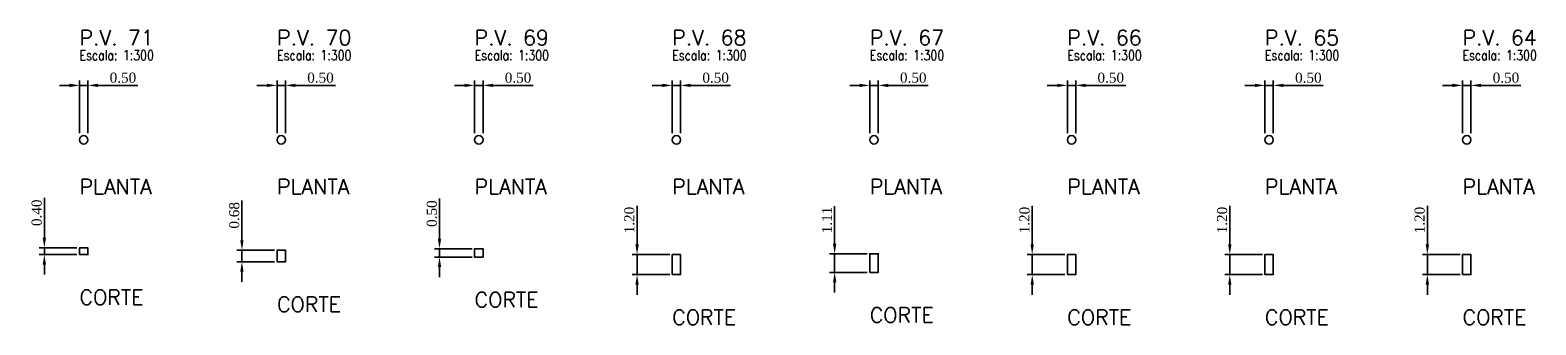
# Model space of a CAD drawing. Extents: x -44 to 14114764, y -20 to 289527804.
# Drawn here: x 359385.9 to 359475.8, y 7353468.1 to 7353485.7 of the extents above; entities that cross this region are included whole.
import ezdxf

# ---------------------------------------------------------------- set-up
doc = ezdxf.new("R2010")
doc.units = 0
doc.header["$PDMODE"] = 3
doc.header["$PDSIZE"] = 0.1
for name, color, linetype in [('DETALHE_POCO_COT', 8, 'Continuous'), ('DETALHE_POCO_FOR', 7, 'Continuous'), ('DETALHE_POCO_TIT', 5, 'Continuous'), ('DETALHE_POCO_TXT', 7, 'Continuous')]:
    doc.layers.add(name, color=color, linetype=linetype)
doc.styles.add('ROMANS', font='ROMANS.shx', dxfattribs={"height": 2})
doc.styles.get("Standard").update_dxf_attribs({"font": 'times.ttf'})
doc.dimstyles.new('ISO-25', dxfattribs={"dimtxt": 2.5, "dimasz": 2.5, "dimexe": 1.25, "dimexo": 0.625, "dimtad": 1, "dimtxsty": 'Standard', "dimcen": 2.5, "dimadec": 0, "dimazin": 0, "dimtfac": 1, "dimtmove": 0, "dimatfit": 3, "dimfxl": 1, "dimarcsym": 0})

# ---------------------------------------------------------------- blocks, each defined once
blk = doc.blocks.new('*D135')
at = {"layer": 'Defpoints', "color": 0, "transparency": 16777216}
for p in [(359389.312, 7353482.436), (359388.812, 7353479.436), (359389.312, 7353479.436)]:
    blk.add_point(p, dxfattribs=at)
at = {"layer": 'DETALHE_POCO_COT', "color": 0, "lineweight": -2, "transparency": 16777216}
for p, q in [((359388.812, 7353479.586), (359388.812, 7353482.736)), ((359389.312, 7353479.586), (359389.312, 7353482.736)), ((359388.212, 7353482.436), (359387.612, 7353482.436)), ((359388.812, 7353482.436), (359389.312, 7353482.436)), ((359389.912, 7353482.436), (359392.298, 7353482.436))]:
    blk.add_line(p, q, dxfattribs=at)
at = {"layer": 'DETALHE_POCO_COT', "color": 0, "transparency": 16777216}
for points in [[(359388.212, 7353482.536), (359388.212, 7353482.336), (359388.812, 7353482.436)], [(359389.912, 7353482.536), (359389.912, 7353482.336), (359389.312, 7353482.436)]]:
    blk.add_solid(points, dxfattribs=at)
at = {"layer": 'DETALHE_POCO_COT', "color": 0, "transparency": 16777216, "insert": (359391.405, 7353482.892), "char_height": 0.6, "attachment_point": 5}
blk.add_mtext('0.50', dxfattribs=at)
blk = doc.blocks.new('*D136')
at = {"layer": 'Defpoints', "color": 0, "transparency": 16777216}
for p in [(359386.712, 7353472.736), (359388.812, 7353472.736), (359388.812, 7353472.336)]:
    blk.add_point(p, dxfattribs=at)
at = {"layer": 'DETALHE_POCO_COT', "color": 0, "lineweight": -2, "transparency": 16777216}
for p, q in [((359386.712, 7353473.336), (359386.712, 7353475.723)), ((359388.662, 7353472.736), (359386.412, 7353472.736)), ((359386.712, 7353472.336), (359386.712, 7353472.736)), ((359388.662, 7353472.336), (359386.412, 7353472.336)), ((359386.712, 7353471.736), (359386.712, 7353471.136))]:
    blk.add_line(p, q, dxfattribs=at)
at = {"layer": 'DETALHE_POCO_COT', "color": 0, "transparency": 16777216}
for points in [[(359386.612, 7353473.336), (359386.812, 7353473.336), (359386.712, 7353472.736)], [(359386.612, 7353471.736), (359386.812, 7353471.736), (359386.712, 7353472.336)]]:
    blk.add_solid(points, dxfattribs=at)
at = {"layer": 'DETALHE_POCO_COT', "color": 0, "transparency": 16777216, "insert": (359386.256, 7353474.829), "char_height": 0.6, "attachment_point": 5, "rotation": 90}
blk.add_mtext('0.40', dxfattribs=at)
blk = doc.blocks.new('*D137')
at = {"layer": 'Defpoints', "color": 0, "transparency": 16777216}
for p in [(359401.112, 7353482.436), (359400.612, 7353479.436), (359401.112, 7353479.436)]:
    blk.add_point(p, dxfattribs=at)
at = {"layer": 'DETALHE_POCO_COT', "color": 0, "lineweight": -2, "transparency": 16777216}
for p, q in [((359400.612, 7353479.586), (359400.612, 7353482.736)), ((359401.112, 7353479.586), (359401.112, 7353482.736)), ((359400.012, 7353482.436), (359399.412, 7353482.436)), ((359400.612, 7353482.436), (359401.112, 7353482.436)), ((359401.712, 7353482.436), (359404.099, 7353482.436))]:
    blk.add_line(p, q, dxfattribs=at)
at = {"layer": 'DETALHE_POCO_COT', "color": 0, "transparency": 16777216}
for points in [[(359400.012, 7353482.536), (359400.012, 7353482.336), (359400.612, 7353482.436)], [(359401.712, 7353482.536), (359401.712, 7353482.336), (359401.112, 7353482.436)]]:
    blk.add_solid(points, dxfattribs=at)
at = {"layer": 'DETALHE_POCO_COT', "color": 0, "transparency": 16777216, "insert": (359403.206, 7353482.892), "char_height": 0.6, "attachment_point": 5}
blk.add_mtext('0.50', dxfattribs=at)
blk = doc.blocks.new('*D138')
at = {"layer": 'Defpoints', "color": 0, "transparency": 16777216}
for p in [(359398.512, 7353472.594), (359400.612, 7353472.594), (359400.612, 7353471.91)]:
    blk.add_point(p, dxfattribs=at)
at = {"layer": 'DETALHE_POCO_COT', "color": 0, "lineweight": -2, "transparency": 16777216}
for p, q in [((359398.512, 7353473.194), (359398.512, 7353475.561)), ((359400.462, 7353472.594), (359398.212, 7353472.594)), ((359400.462, 7353471.91), (359398.212, 7353471.91)), ((359398.512, 7353471.91), (359398.512, 7353472.594)), ((359398.512, 7353471.31), (359398.512, 7353470.71))]:
    blk.add_line(p, q, dxfattribs=at)
at = {"layer": 'DETALHE_POCO_COT', "color": 0, "transparency": 16777216}
for points in [[(359398.412, 7353473.194), (359398.612, 7353473.194), (359398.512, 7353472.594)], [(359398.412, 7353471.31), (359398.612, 7353471.31), (359398.512, 7353471.91)]]:
    blk.add_solid(points, dxfattribs=at)
at = {"layer": 'DETALHE_POCO_COT', "color": 0, "transparency": 16777216, "insert": (359398.056, 7353474.678), "char_height": 0.6, "attachment_point": 5, "rotation": 90}
blk.add_mtext('0.68', dxfattribs=at)
blk = doc.blocks.new('*D139')
at = {"layer": 'Defpoints', "color": 0, "transparency": 16777216}
for p in [(359412.913, 7353482.436), (359412.413, 7353479.436), (359412.913, 7353479.436)]:
    blk.add_point(p, dxfattribs=at)
at = {"layer": 'DETALHE_POCO_COT', "color": 0, "lineweight": -2, "transparency": 16777216}
for p, q in [((359412.413, 7353479.586), (359412.413, 7353482.736)), ((359412.913, 7353479.586), (359412.913, 7353482.736)), ((359411.813, 7353482.436), (359411.213, 7353482.436)), ((359412.413, 7353482.436), (359412.913, 7353482.436)), ((359413.513, 7353482.436), (359415.9, 7353482.436))]:
    blk.add_line(p, q, dxfattribs=at)
at = {"layer": 'DETALHE_POCO_COT', "color": 0, "transparency": 16777216}
for points in [[(359411.813, 7353482.536), (359411.813, 7353482.336), (359412.413, 7353482.436)], [(359413.513, 7353482.536), (359413.513, 7353482.336), (359412.913, 7353482.436)]]:
    blk.add_solid(points, dxfattribs=at)
at = {"layer": 'DETALHE_POCO_COT', "color": 0, "transparency": 16777216, "insert": (359415.006, 7353482.892), "char_height": 0.6, "attachment_point": 5}
blk.add_mtext('0.50', dxfattribs=at)
blk = doc.blocks.new('*D140')
at = {"layer": 'Defpoints', "color": 0, "transparency": 16777216}
for p in [(359410.313, 7353472.686), (359412.413, 7353472.686), (359412.413, 7353472.186)]:
    blk.add_point(p, dxfattribs=at)
at = {"layer": 'DETALHE_POCO_COT', "color": 0, "lineweight": -2, "transparency": 16777216}
for p, q in [((359410.313, 7353473.286), (359410.313, 7353475.673)), ((359412.263, 7353472.686), (359410.013, 7353472.686)), ((359410.313, 7353472.186), (359410.313, 7353472.686)), ((359412.263, 7353472.186), (359410.013, 7353472.186)), ((359410.313, 7353471.586), (359410.313, 7353470.986))]:
    blk.add_line(p, q, dxfattribs=at)
at = {"layer": 'DETALHE_POCO_COT', "color": 0, "transparency": 16777216}
for points in [[(359410.213, 7353473.286), (359410.413, 7353473.286), (359410.313, 7353472.686)], [(359410.213, 7353471.586), (359410.413, 7353471.586), (359410.313, 7353472.186)]]:
    blk.add_solid(points, dxfattribs=at)
at = {"layer": 'DETALHE_POCO_COT', "color": 0, "transparency": 16777216, "insert": (359409.857, 7353474.779), "char_height": 0.6, "attachment_point": 5, "rotation": 90}
blk.add_mtext('0.50', dxfattribs=at)
blk = doc.blocks.new('*D141')
at = {"layer": 'Defpoints', "color": 0, "transparency": 16777216}
for p in [(359424.714, 7353482.436), (359424.214, 7353479.436), (359424.714, 7353479.436)]:
    blk.add_point(p, dxfattribs=at)
at = {"layer": 'DETALHE_POCO_COT', "color": 0, "lineweight": -2, "transparency": 16777216}
for p, q in [((359424.214, 7353479.586), (359424.214, 7353482.736)), ((359424.714, 7353479.586), (359424.714, 7353482.736)), ((359423.614, 7353482.436), (359423.014, 7353482.436)), ((359424.214, 7353482.436), (359424.714, 7353482.436)), ((359425.314, 7353482.436), (359427.701, 7353482.436))]:
    blk.add_line(p, q, dxfattribs=at)
at = {"layer": 'DETALHE_POCO_COT', "color": 0, "transparency": 16777216}
for points in [[(359423.614, 7353482.536), (359423.614, 7353482.336), (359424.214, 7353482.436)], [(359425.314, 7353482.536), (359425.314, 7353482.336), (359424.714, 7353482.436)]]:
    blk.add_solid(points, dxfattribs=at)
at = {"layer": 'DETALHE_POCO_COT', "color": 0, "transparency": 16777216, "insert": (359426.807, 7353482.892), "char_height": 0.6, "attachment_point": 5}
blk.add_mtext('0.50', dxfattribs=at)
blk = doc.blocks.new('*D142')
at = {"layer": 'Defpoints', "color": 0, "transparency": 16777216}
for p in [(359422.114, 7353472.336), (359424.214, 7353472.336), (359424.214, 7353471.136)]:
    blk.add_point(p, dxfattribs=at)
at = {"layer": 'DETALHE_POCO_COT', "color": 0, "lineweight": -2, "transparency": 16777216}
for p, q in [((359422.114, 7353472.936), (359422.114, 7353475.251)), ((359424.064, 7353472.336), (359421.814, 7353472.336)), ((359422.114, 7353471.136), (359422.114, 7353472.336)), ((359424.064, 7353471.136), (359421.814, 7353471.136)), ((359422.114, 7353470.536), (359422.114, 7353469.936))]:
    blk.add_line(p, q, dxfattribs=at)
at = {"layer": 'DETALHE_POCO_COT', "color": 0, "transparency": 16777216}
for points in [[(359422.014, 7353472.936), (359422.214, 7353472.936), (359422.114, 7353472.336)], [(359422.014, 7353470.536), (359422.214, 7353470.536), (359422.114, 7353471.136)]]:
    blk.add_solid(points, dxfattribs=at)
at = {"layer": 'DETALHE_POCO_COT', "color": 0, "transparency": 16777216, "insert": (359421.658, 7353474.394), "char_height": 0.6, "attachment_point": 5, "rotation": 90}
blk.add_mtext('1.20', dxfattribs=at)
blk = doc.blocks.new('*D143')
at = {"layer": 'Defpoints', "color": 0, "transparency": 16777216}
for p in [(359436.515, 7353482.436), (359436.015, 7353479.436), (359436.515, 7353479.436)]:
    blk.add_point(p, dxfattribs=at)
at = {"layer": 'DETALHE_POCO_COT', "color": 0, "lineweight": -2, "transparency": 16777216}
for p, q in [((359436.015, 7353479.586), (359436.015, 7353482.736)), ((359436.515, 7353479.586), (359436.515, 7353482.736)), ((359435.415, 7353482.436), (359434.815, 7353482.436)), ((359436.015, 7353482.436), (359436.515, 7353482.436)), ((359437.115, 7353482.436), (359439.501, 7353482.436))]:
    blk.add_line(p, q, dxfattribs=at)
at = {"layer": 'DETALHE_POCO_COT', "color": 0, "transparency": 16777216}
for points in [[(359435.415, 7353482.536), (359435.415, 7353482.336), (359436.015, 7353482.436)], [(359437.115, 7353482.536), (359437.115, 7353482.336), (359436.515, 7353482.436)]]:
    blk.add_solid(points, dxfattribs=at)
at = {"layer": 'DETALHE_POCO_COT', "color": 0, "transparency": 16777216, "insert": (359438.608, 7353482.892), "char_height": 0.6, "attachment_point": 5}
blk.add_mtext('0.50', dxfattribs=at)
blk = doc.blocks.new('*D144')
at = {"layer": 'Defpoints', "color": 0, "transparency": 16777216}
for p in [(359433.915, 7353472.381), (359436.015, 7353472.381), (359436.015, 7353471.272)]:
    blk.add_point(p, dxfattribs=at)
at = {"layer": 'DETALHE_POCO_COT', "color": 0, "lineweight": -2, "transparency": 16777216}
for p, q in [((359433.915, 7353472.981), (359433.915, 7353475.22)), ((359435.865, 7353472.381), (359433.615, 7353472.381)), ((359433.915, 7353471.272), (359433.915, 7353472.381)), ((359435.865, 7353471.272), (359433.615, 7353471.272)), ((359433.915, 7353470.672), (359433.915, 7353470.072))]:
    blk.add_line(p, q, dxfattribs=at)
at = {"layer": 'DETALHE_POCO_COT', "color": 0, "transparency": 16777216}
for points in [[(359433.815, 7353472.981), (359434.015, 7353472.981), (359433.915, 7353472.381)], [(359433.815, 7353470.672), (359434.015, 7353470.672), (359433.915, 7353471.272)]]:
    blk.add_solid(points, dxfattribs=at)
at = {"layer": 'DETALHE_POCO_COT', "color": 0, "transparency": 16777216, "insert": (359433.459, 7353474.4), "char_height": 0.6, "attachment_point": 5, "rotation": 90}
blk.add_mtext('1.11', dxfattribs=at)
blk = doc.blocks.new('*D145')
at = {"layer": 'Defpoints', "color": 0, "transparency": 16777216}
for p in [(359448.315, 7353482.436), (359447.815, 7353479.436), (359448.315, 7353479.436)]:
    blk.add_point(p, dxfattribs=at)
at = {"layer": 'DETALHE_POCO_COT', "color": 0, "lineweight": -2, "transparency": 16777216}
for p, q in [((359447.815, 7353479.586), (359447.815, 7353482.736)), ((359448.315, 7353479.586), (359448.315, 7353482.736)), ((359447.215, 7353482.436), (359446.615, 7353482.436)), ((359447.815, 7353482.436), (359448.315, 7353482.436)), ((359448.915, 7353482.436), (359451.302, 7353482.436))]:
    blk.add_line(p, q, dxfattribs=at)
at = {"layer": 'DETALHE_POCO_COT', "color": 0, "transparency": 16777216}
for points in [[(359447.215, 7353482.536), (359447.215, 7353482.336), (359447.815, 7353482.436)], [(359448.915, 7353482.536), (359448.915, 7353482.336), (359448.315, 7353482.436)]]:
    blk.add_solid(points, dxfattribs=at)
at = {"layer": 'DETALHE_POCO_COT', "color": 0, "transparency": 16777216, "insert": (359450.409, 7353482.892), "char_height": 0.6, "attachment_point": 5}
blk.add_mtext('0.50', dxfattribs=at)
blk = doc.blocks.new('*D146')
at = {"layer": 'Defpoints', "color": 0, "transparency": 16777216}
for p in [(359445.715, 7353472.336), (359447.815, 7353472.336), (359447.815, 7353471.136)]:
    blk.add_point(p, dxfattribs=at)
at = {"layer": 'DETALHE_POCO_COT', "color": 0, "lineweight": -2, "transparency": 16777216}
for p, q in [((359445.715, 7353472.936), (359445.715, 7353475.251)), ((359447.665, 7353472.336), (359445.415, 7353472.336)), ((359445.715, 7353471.136), (359445.715, 7353472.336)), ((359447.665, 7353471.136), (359445.415, 7353471.136)), ((359445.715, 7353470.536), (359445.715, 7353469.936))]:
    blk.add_line(p, q, dxfattribs=at)
at = {"layer": 'DETALHE_POCO_COT', "color": 0, "transparency": 16777216}
for points in [[(359445.615, 7353472.936), (359445.815, 7353472.936), (359445.715, 7353472.336)], [(359445.615, 7353470.536), (359445.815, 7353470.536), (359445.715, 7353471.136)]]:
    blk.add_solid(points, dxfattribs=at)
at = {"layer": 'DETALHE_POCO_COT', "color": 0, "transparency": 16777216, "insert": (359445.259, 7353474.394), "char_height": 0.6, "attachment_point": 5, "rotation": 90}
blk.add_mtext('1.20', dxfattribs=at)
blk = doc.blocks.new('*D147')
at = {"layer": 'Defpoints', "color": 0, "transparency": 16777216}
for p in [(359460.116, 7353482.436), (359459.616, 7353479.436), (359460.116, 7353479.436)]:
    blk.add_point(p, dxfattribs=at)
at = {"layer": 'DETALHE_POCO_COT', "color": 0, "lineweight": -2, "transparency": 16777216}
for p, q in [((359459.616, 7353479.586), (359459.616, 7353482.736)), ((359460.116, 7353479.586), (359460.116, 7353482.736)), ((359459.016, 7353482.436), (359458.416, 7353482.436)), ((359459.616, 7353482.436), (359460.116, 7353482.436)), ((359460.716, 7353482.436), (359463.103, 7353482.436))]:
    blk.add_line(p, q, dxfattribs=at)
at = {"layer": 'DETALHE_POCO_COT', "color": 0, "transparency": 16777216}
for points in [[(359459.016, 7353482.536), (359459.016, 7353482.336), (359459.616, 7353482.436)], [(359460.716, 7353482.536), (359460.716, 7353482.336), (359460.116, 7353482.436)]]:
    blk.add_solid(points, dxfattribs=at)
at = {"layer": 'DETALHE_POCO_COT', "color": 0, "transparency": 16777216, "insert": (359462.21, 7353482.892), "char_height": 0.6, "attachment_point": 5}
blk.add_mtext('0.50', dxfattribs=at)
blk = doc.blocks.new('*D148')
at = {"layer": 'Defpoints', "color": 0, "transparency": 16777216}
for p in [(359457.516, 7353472.336), (359459.616, 7353472.336), (359459.616, 7353471.136)]:
    blk.add_point(p, dxfattribs=at)
at = {"layer": 'DETALHE_POCO_COT', "color": 0, "lineweight": -2, "transparency": 16777216}
for p, q in [((359457.516, 7353472.936), (359457.516, 7353475.251)), ((359459.466, 7353472.336), (359457.216, 7353472.336)), ((359457.516, 7353471.136), (359457.516, 7353472.336)), ((359459.466, 7353471.136), (359457.216, 7353471.136)), ((359457.516, 7353470.536), (359457.516, 7353469.936))]:
    blk.add_line(p, q, dxfattribs=at)
at = {"layer": 'DETALHE_POCO_COT', "color": 0, "transparency": 16777216}
for points in [[(359457.416, 7353472.936), (359457.616, 7353472.936), (359457.516, 7353472.336)], [(359457.416, 7353470.536), (359457.616, 7353470.536), (359457.516, 7353471.136)]]:
    blk.add_solid(points, dxfattribs=at)
at = {"layer": 'DETALHE_POCO_COT', "color": 0, "transparency": 16777216, "insert": (359457.06, 7353474.394), "char_height": 0.6, "attachment_point": 5, "rotation": 90}
blk.add_mtext('1.20', dxfattribs=at)
blk = doc.blocks.new('*D149')
at = {"layer": 'Defpoints', "color": 0, "transparency": 16777216}
for p in [(359471.917, 7353482.436), (359471.417, 7353479.436), (359471.917, 7353479.436)]:
    blk.add_point(p, dxfattribs=at)
at = {"layer": 'DETALHE_POCO_COT', "color": 0, "lineweight": -2, "transparency": 16777216}
for p, q in [((359471.417, 7353479.586), (359471.417, 7353482.736)), ((359471.917, 7353479.586), (359471.917, 7353482.736)), ((359470.817, 7353482.436), (359470.217, 7353482.436)), ((359471.417, 7353482.436), (359471.917, 7353482.436)), ((359472.517, 7353482.436), (359474.904, 7353482.436))]:
    blk.add_line(p, q, dxfattribs=at)
at = {"layer": 'DETALHE_POCO_COT', "color": 0, "transparency": 16777216}
for points in [[(359470.817, 7353482.536), (359470.817, 7353482.336), (359471.417, 7353482.436)], [(359472.517, 7353482.536), (359472.517, 7353482.336), (359471.917, 7353482.436)]]:
    blk.add_solid(points, dxfattribs=at)
at = {"layer": 'DETALHE_POCO_COT', "color": 0, "transparency": 16777216, "insert": (359474.01, 7353482.892), "char_height": 0.6, "attachment_point": 5}
blk.add_mtext('0.50', dxfattribs=at)
blk = doc.blocks.new('*D150')
at = {"layer": 'Defpoints', "color": 0, "transparency": 16777216}
for p in [(359469.317, 7353472.336), (359471.417, 7353472.336), (359471.417, 7353471.136)]:
    blk.add_point(p, dxfattribs=at)
at = {"layer": 'DETALHE_POCO_COT', "color": 0, "lineweight": -2, "transparency": 16777216}
for p, q in [((359469.317, 7353472.936), (359469.317, 7353475.251)), ((359471.267, 7353472.336), (359469.017, 7353472.336)), ((359469.317, 7353471.136), (359469.317, 7353472.336)), ((359471.267, 7353471.136), (359469.017, 7353471.136)), ((359469.317, 7353470.536), (359469.317, 7353469.936))]:
    blk.add_line(p, q, dxfattribs=at)
at = {"layer": 'DETALHE_POCO_COT', "color": 0, "transparency": 16777216}
for points in [[(359469.217, 7353472.936), (359469.417, 7353472.936), (359469.317, 7353472.336)], [(359469.217, 7353470.536), (359469.417, 7353470.536), (359469.317, 7353471.136)]]:
    blk.add_solid(points, dxfattribs=at)
at = {"layer": 'DETALHE_POCO_COT', "color": 0, "transparency": 16777216, "insert": (359468.861, 7353474.394), "char_height": 0.6, "attachment_point": 5, "rotation": 90}
blk.add_mtext('1.20', dxfattribs=at)

msp = doc.modelspace()

# ---------------------------------------------------------------- linework, layer by layer
at = {"layer": 'DETALHE_POCO_FOR', "linetype": 'Continuous'}
for points in [[(359388.812, 7353472.336), (359389.312, 7353472.336), (359389.312, 7353472.736), (359388.812, 7353472.736)], [(359388.812, 7353472.336), (359389.312, 7353472.336), (359389.312, 7353472.736), (359388.812, 7353472.736)], [(359412.413, 7353472.186), (359412.913, 7353472.186), (359412.913, 7353472.686), (359412.413, 7353472.686)], [(359412.413, 7353472.186), (359412.913, 7353472.186), (359412.913, 7353472.686), (359412.413, 7353472.686)], [(359400.612, 7353471.91), (359401.112, 7353471.91), (359401.112, 7353472.594), (359400.612, 7353472.594)], [(359400.612, 7353471.91), (359401.112, 7353471.91), (359401.112, 7353472.594), (359400.612, 7353472.594)], [(359424.214, 7353471.136), (359424.714, 7353471.136), (359424.714, 7353472.336), (359424.214, 7353472.336)], [(359424.214, 7353471.136), (359424.714, 7353471.136), (359424.714, 7353472.336), (359424.214, 7353472.336)], [(359436.015, 7353471.272), (359436.515, 7353471.272), (359436.515, 7353472.381), (359436.015, 7353472.381)], [(359436.015, 7353471.272), (359436.515, 7353471.272), (359436.515, 7353472.381), (359436.015, 7353472.381)], [(359447.815, 7353471.136), (359448.315, 7353471.136), (359448.315, 7353472.336), (359447.815, 7353472.336)], [(359447.815, 7353471.136), (359448.315, 7353471.136), (359448.315, 7353472.336), (359447.815, 7353472.336)], [(359459.616, 7353471.136), (359460.116, 7353471.136), (359460.116, 7353472.336), (359459.616, 7353472.336)], [(359459.616, 7353471.136), (359460.116, 7353471.136), (359460.116, 7353472.336), (359459.616, 7353472.336)], [(359471.417, 7353471.136), (359471.917, 7353471.136), (359471.917, 7353472.336), (359471.417, 7353472.336)], [(359471.417, 7353471.136), (359471.917, 7353471.136), (359471.917, 7353472.336), (359471.417, 7353472.336)]]:
    msp.add_lwpolyline(points, close=True, dxfattribs=at)
for centre in [(359389.062, 7353479.186), (359389.062, 7353479.186), (359400.862, 7353479.186), (359400.862, 7353479.186), (359412.663, 7353479.186), (359412.663, 7353479.186), (359424.464, 7353479.186), (359424.464, 7353479.186), (359436.265, 7353479.186), (359436.265, 7353479.186), (359448.065, 7353479.186), (359448.065, 7353479.186), (359459.866, 7353479.186), (359459.866, 7353479.186), (359471.667, 7353479.186), (359471.667, 7353479.186)]:
    msp.add_circle(centre, 0.25, dxfattribs=at)

# ---------------------------------------------------------------- texts
at = {"layer": 'DETALHE_POCO_TIT', "linetype": 'Continuous', "style": 'ROMANS'}
for s, p in [('P.V. 71', (359388.812, 7353484.836)), ('P.V. 70', (359400.612, 7353484.836)), ('P.V. 69', (359412.413, 7353484.836)), ('P.V. 68', (359424.214, 7353484.836)), ('P.V. 67', (359436.015, 7353484.836)), ('P.V. 66', (359447.815, 7353484.836)), ('P.V. 65', (359459.616, 7353484.836)), ('P.V. 64', (359471.417, 7353484.836)), ('PLANTA', (359388.812, 7353475.936)), ('PLANTA', (359400.612, 7353475.936)), ('PLANTA', (359412.413, 7353475.936)), ('PLANTA', (359424.214, 7353475.936)), ('PLANTA', (359436.015, 7353475.936)), ('PLANTA', (359447.815, 7353475.936)), ('PLANTA', (359459.616, 7353475.936)), ('PLANTA', (359471.417, 7353475.936)), ('CORTE', (359388.812, 7353469.336)), ('CORTE', (359412.413, 7353469.186)), ('CORTE', (359400.612, 7353468.91)), ('CORTE', (359424.214, 7353468.136)), ('CORTE', (359436.015, 7353468.272)), ('CORTE', (359447.815, 7353468.136)), ('CORTE', (359459.616, 7353468.136)), ('CORTE', (359471.417, 7353468.136))]:
    msp.add_text(s, height=0.9, dxfattribs=at).set_placement(p)
at = {"layer": 'DETALHE_POCO_TXT', "linetype": 'Continuous', "style": 'ROMANS', "width": 0.8}
for p in [(359388.812, 7353483.936), (359400.612, 7353483.936), (359412.413, 7353483.936), (359424.214, 7353483.936), (359436.015, 7353483.936), (359447.815, 7353483.936), (359459.616, 7353483.936), (359471.417, 7353483.936)]:
    msp.add_text('Escala: 1:300', height=0.6, dxfattribs=at).set_placement(p)

# ---------------------------------------------------------------- dimensions: what is measured, and where the dimension line sits
at = {"layer": 'DETALHE_POCO_COT'}
for base, p1, p2, picture, middle in [((359389.312, 7353482.436), (359388.812, 7353479.436), (359389.312, 7353479.436), '*D135', (359391.405, 7353482.892)), ((359401.112, 7353482.436), (359400.612, 7353479.436), (359401.112, 7353479.436), '*D137', (359403.206, 7353482.892)), ((359412.913, 7353482.436), (359412.413, 7353479.436), (359412.913, 7353479.436), '*D139', (359415.006, 7353482.892)), ((359424.714, 7353482.436), (359424.214, 7353479.436), (359424.714, 7353479.436), '*D141', (359426.807, 7353482.892)), ((359436.515, 7353482.436), (359436.015, 7353479.436), (359436.515, 7353479.436), '*D143', (359438.608, 7353482.892)), ((359448.315, 7353482.436), (359447.815, 7353479.436), (359448.315, 7353479.436), '*D145', (359450.409, 7353482.892)), ((359460.116, 7353482.436), (359459.616, 7353479.436), (359460.116, 7353479.436), '*D147', (359462.21, 7353482.892)), ((359471.917, 7353482.436), (359471.417, 7353479.436), (359471.917, 7353479.436), '*D149', (359474.01, 7353482.892))]:
    dim = msp.add_linear_dim(base=base, p1=p1, p2=p2, text='0.50', dimstyle='ISO-25', override={"dimscale": 0.24, "dimzin": 0}, dxfattribs=at)
    dim.commit()
    dim.dimension.update_dxf_attribs({"geometry": picture, "text_midpoint": middle})
for base, p1, p2, text, picture, middle in [((359386.712, 7353472.736), (359388.812, 7353472.336), (359388.812, 7353472.736), '0.40', '*D136', (359386.256, 7353474.829)), ((359398.512, 7353472.594), (359400.612, 7353471.91), (359400.612, 7353472.594), '0.68', '*D138', (359398.056, 7353474.678)), ((359410.313, 7353472.686), (359412.413, 7353472.186), (359412.413, 7353472.686), '0.50', '*D140', (359409.857, 7353474.779)), ((359422.114, 7353472.336), (359424.214, 7353471.136), (359424.214, 7353472.336), '1.20', '*D142', (359421.658, 7353474.394)), ((359433.915, 7353472.381), (359436.015, 7353471.272), (359436.015, 7353472.381), '1.11', '*D144', (359433.459, 7353474.4)), ((359445.715, 7353472.336), (359447.815, 7353471.136), (359447.815, 7353472.336), '1.20', '*D146', (359445.259, 7353474.394)), ((359457.516, 7353472.336), (359459.616, 7353471.136), (359459.616, 7353472.336), '1.20', '*D148', (359457.06, 7353474.394)), ((359469.317, 7353472.336), (359471.417, 7353471.136), (359471.417, 7353472.336), '1.20', '*D150', (359468.861, 7353474.394))]:
    dim = msp.add_linear_dim(base=base, p1=p1, p2=p2, angle=90, text=text, dimstyle='ISO-25', override={"dimscale": 0.24, "dimzin": 0}, dxfattribs=at)
    dim.commit()
    dim.dimension.update_dxf_attribs({"geometry": picture, "text_midpoint": middle})

doc.saveas('drawing.dxf')
